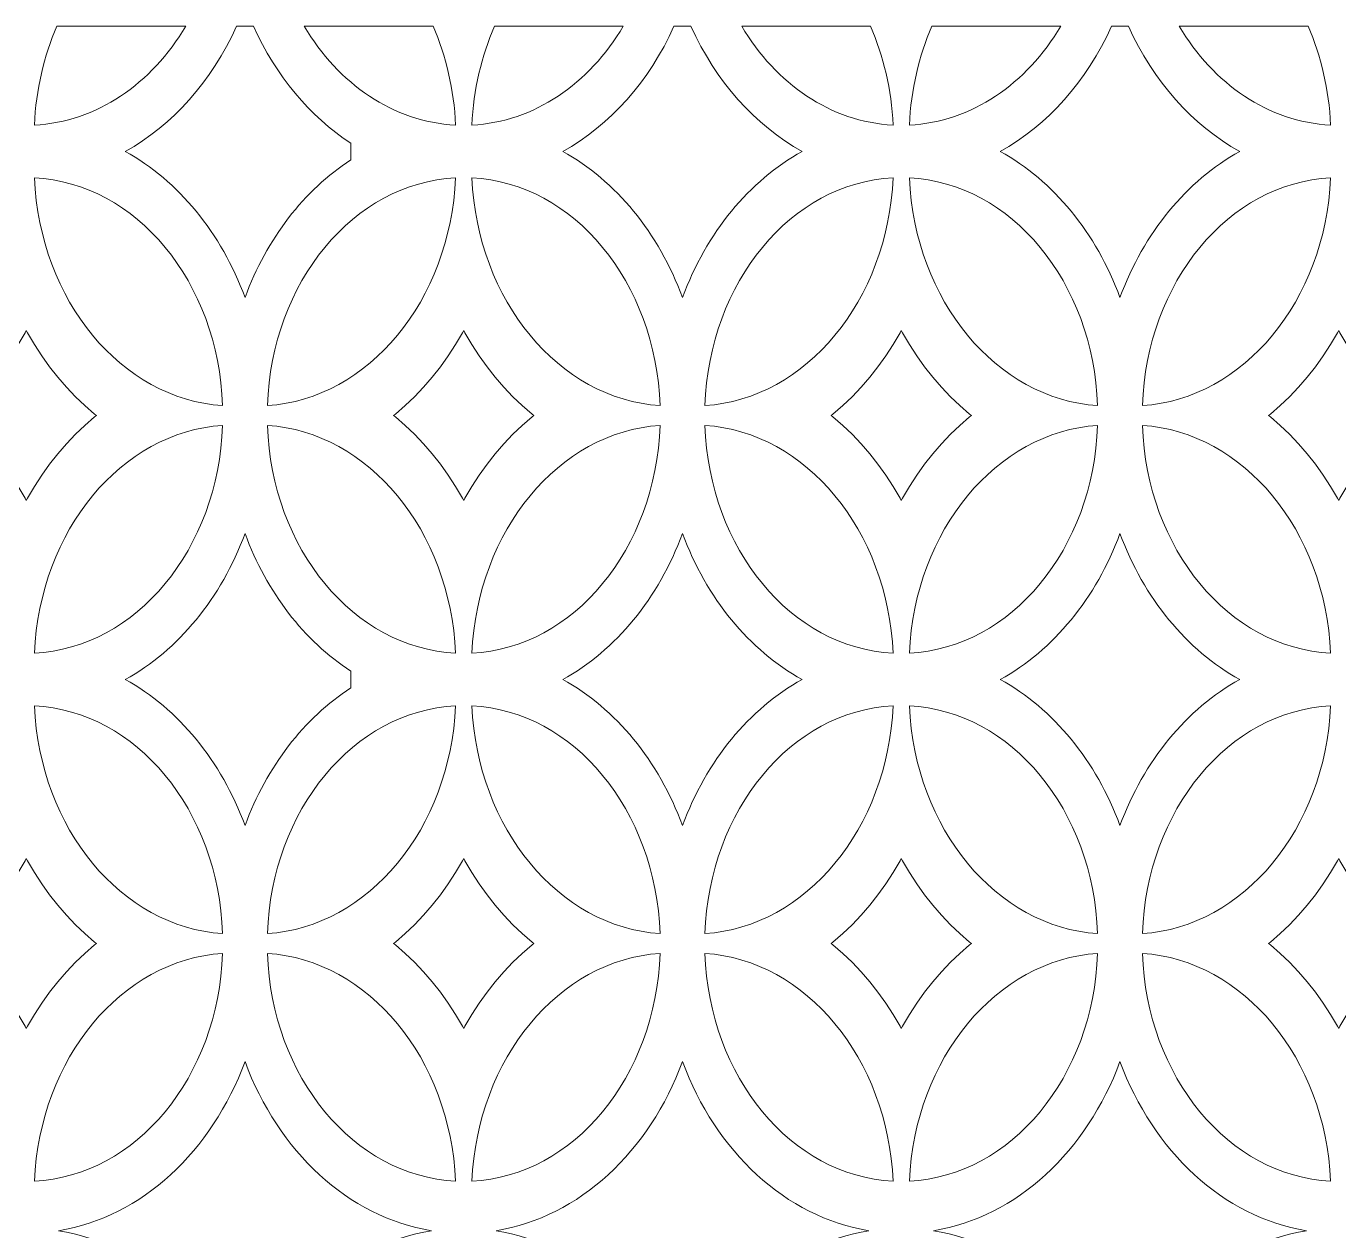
# Model space of a CAD drawing. Header units: millimetres. Extents: x -1200 to 1200, y -590 to 590.
# Drawn here: x -31 to 612, y 0 to 590 of the extents above; entities that cross this region are included whole.
import ezdxf

# ---------------------------------------------------------------- set-up
doc = ezdxf.new("R2010")
doc.units = ezdxf.units.MM
doc.header["$MEASUREMENT"] = 0
doc.layers.add('Layer 1', color=7, linetype='Continuous')

msp = doc.modelspace()

# ---------------------------------------------------------------- linework, layer by layer
at = {"layer": 'Layer 1', "color": 250, "lineweight": 20}
for points, knots in [([(47.4669, 589.9734), (30.7212, 561.8157), (3.8534, 543.0629), (-26.6909, 541.5556), (-25.9022, 558.9664), (-21.9925, 575.3655), (-15.6445, 589.9734), (-15.6445, 589.9734), (47.4669, 589.9734), (47.4669, 589.9734)], [0, 0, 0, 0, 0.33333333, 0.33333333, 0.33333333, 0.66666667, 0.66666667, 0.66666667, 1, 1, 1, 1]), ([(128.3672, 524.5578), (105.4685, 509.7124), (87.1156, 485.9474), (76.4762, 457.0981), (64.8063, 488.7451), (43.8456, 514.2858), (17.8004, 528.6253), (40.9917, 541.3956), (60.1545, 563.0339), (72.312, 589.9734), (72.312, 589.9734), (80.6403, 589.9734), (80.6403, 589.9734), (91.5893, 565.7077), (108.2206, 545.7522), (128.3672, 532.6928), (128.3672, 532.6928), (128.3672, 524.5578), (128.3672, 524.5578)], [0, 0, 0, 0, 0.16666667, 0.16666667, 0.16666667, 0.33333333, 0.33333333, 0.33333333, 0.5, 0.5, 0.5, 0.66666667, 0.66666667, 0.66666667, 0.83333333, 0.83333333, 0.83333333, 1, 1, 1, 1]), ([(168.5969, 589.9734), (174.9449, 575.3655), (178.8504, 558.9664), (179.6391, 541.5556), (149.0948, 543.0629), (122.227, 561.8157), (105.4812, 589.9734), (105.4812, 589.9734), (168.5969, 589.9734), (168.5969, 589.9734)], [0, 0, 0, 0, 0.33333333, 0.33333333, 0.33333333, 0.66666667, 0.66666667, 0.66666667, 1, 1, 1, 1]), ([(261.7818, 589.9734), (245.0361, 561.8157), (218.1682, 543.0629), (187.6282, 541.5556), (188.4127, 558.9664), (192.3182, 575.3655), (198.6662, 589.9734), (198.6662, 589.9734), (261.7818, 589.9734), (261.7818, 589.9734)], [0, 0, 0, 0, 0.33333333, 0.33333333, 0.33333333, 0.66666667, 0.66666667, 0.66666667, 1, 1, 1, 1]), ([(349.4626, 528.6253), (323.4175, 514.2858), (302.4609, 488.7451), (290.7869, 457.0981), (279.1212, 488.7451), (258.1647, 514.2858), (232.1111, 528.6253), (255.3108, 541.3956), (274.4652, 563.0339), (286.6227, 589.9734), (286.6227, 589.9734), (294.9552, 589.9734), (294.9552, 589.9734), (307.117, 563.0339), (326.2714, 541.3956), (349.4626, 528.6253)], [0, 0, 0, 0, 0.2, 0.2, 0.2, 0.4, 0.4, 0.4, 0.6, 0.6, 0.6, 0.8, 0.8, 0.8, 1, 1, 1, 1]), ([(382.916, 589.9734), (389.2597, 575.3655), (393.1695, 558.9664), (393.954, 541.5556), (363.4139, 543.0629), (336.5376, 561.8157), (319.7961, 589.9734), (319.7961, 589.9734), (382.916, 589.9734), (382.916, 589.9734)], [0, 0, 0, 0, 0.33333333, 0.33333333, 0.33333333, 0.66666667, 0.66666667, 0.66666667, 1, 1, 1, 1]), ([(476.0967, 589.9734), (459.351, 561.8157), (432.4832, 543.0629), (401.943, 541.5556), (402.7318, 558.9664), (406.6331, 575.3655), (412.9811, 589.9734), (412.9811, 589.9734), (476.0967, 589.9734), (476.0967, 589.9734)], [0, 0, 0, 0, 0.33333333, 0.33333333, 0.33333333, 0.66666667, 0.66666667, 0.66666667, 1, 1, 1, 1]), ([(563.786, 528.6253), (537.7324, 514.2858), (516.7758, 488.7451), (505.106, 457.0981), (493.4403, 488.7451), (472.4796, 514.2858), (446.4302, 528.6253), (469.6257, 541.3956), (488.7843, 563.0339), (500.9418, 589.9734), (500.9418, 589.9734), (509.2702, 589.9734), (509.2702, 589.9734), (521.4276, 563.0339), (540.5862, 541.3956), (563.786, 528.6253)], [0, 0, 0, 0, 0.2, 0.2, 0.2, 0.4, 0.4, 0.4, 0.6, 0.6, 0.6, 0.8, 0.8, 0.8, 1, 1, 1, 1]), ([(597.2351, 589.9734), (603.5831, 575.3655), (607.4886, 558.9664), (608.2773, 541.5556), (577.733, 543.0629), (550.8609, 561.8157), (534.1152, 589.9734), (534.1152, 589.9734), (597.2351, 589.9734), (597.2351, 589.9734)], [0, 0, 0, 0, 0.33333333, 0.33333333, 0.33333333, 0.66666667, 0.66666667, 0.66666667, 1, 1, 1, 1]), ([(-26.6909, 515.7001), (23.2749, 513.2276), (63.4239, 464.6292), (65.4679, 404.138), (15.8201, 407.4363), (-23.9643, 455.6012), (-26.6909, 515.7001)], [0, 0, 0, 0, 0.5, 0.5, 0.5, 1, 1, 1, 1]), ([(179.6391, 515.7001), (176.9125, 455.6012), (137.1281, 407.4363), (87.4845, 404.138), (89.5242, 464.624), (129.6733, 513.2276), (179.6391, 515.7001)], [0, 0, 0, 0, 0.5, 0.5, 0.5, 1, 1, 1, 1]), ([(187.6282, 515.7001), (237.5898, 513.2276), (277.7388, 464.6292), (279.7785, 404.138), (230.1307, 407.4363), (190.3421, 455.6012), (187.6282, 515.7001)], [0, 0, 0, 0, 0.5, 0.5, 0.5, 1, 1, 1, 1]), ([(393.954, 515.7001), (391.2401, 455.6012), (351.4472, 407.4363), (301.8037, 404.138), (303.8391, 464.624), (343.9924, 513.2276), (393.954, 515.7001)], [0, 0, 0, 0, 0.5, 0.5, 0.5, 1, 1, 1, 1]), ([(401.943, 515.7001), (451.9046, 513.2276), (492.0537, 464.6292), (494.0976, 404.138), (444.4498, 407.4363), (404.6612, 455.6012), (401.943, 515.7001)], [0, 0, 0, 0, 0.5, 0.5, 0.5, 1, 1, 1, 1]), ([(608.2773, 515.7001), (605.5549, 455.6012), (565.7663, 407.4363), (516.1186, 404.138), (518.1582, 464.624), (558.3073, 513.2276), (608.2773, 515.7001)], [0, 0, 0, 0, 0.5, 0.5, 0.5, 1, 1, 1, 1]), ([(-26.6909, 364.5778), (-26.6909, 364.5778), (-30.0876, 358.7966), (-30.0876, 358.7966), (-30.0876, 358.7966), (-30.6812, 357.6816), (-30.6812, 357.6816), (-30.6812, 357.6816), (-31.2749, 358.7966), (-31.2749, 358.7966), (-31.2749, 358.7966), (-34.6715, 364.5778), (-34.6715, 364.5778), (-34.6715, 364.5778), (-38.2802, 370.1422), (-38.2802, 370.1422), (-38.2802, 370.1422), (-42.1051, 375.4847), (-42.1051, 375.4847), (-42.1051, 375.4847), (-46.1336, 380.6), (-46.1336, 380.6), (-46.1336, 380.6), (-50.3614, 385.478), (-50.3614, 385.478), (-50.3614, 385.478), (-54.7757, 390.1081), (-54.7757, 390.1081), (-54.7757, 390.1081), (-59.3725, 394.4854), (-59.3725, 394.4854), (-59.3725, 394.4854), (-64.1473, 398.5942), (-64.1473, 398.5942), (-64.1473, 398.5942), (-65.0717, 399.3065), (-65.0717, 399.3065), (-65.0717, 399.3065), (-64.1473, 400.024), (-64.1473, 400.024), (-64.1473, 400.024), (-59.3725, 404.138), (-59.3725, 404.138), (-59.3725, 404.138), (-54.7757, 408.5048), (-54.7757, 408.5048), (-54.7757, 408.5048), (-50.3614, 413.1349), (-50.3614, 413.1349), (-50.3614, 413.1349), (-46.1336, 418.018), (-46.1336, 418.018), (-46.1336, 418.018), (-42.1051, 423.1282), (-42.1051, 423.1282), (-42.1051, 423.1282), (-38.2802, 428.4759), (-38.2802, 428.4759), (-38.2802, 428.4759), (-34.6715, 434.0403), (-34.6715, 434.0403), (-34.6715, 434.0403), (-31.2749, 439.8163), (-31.2749, 439.8163), (-31.2749, 439.8163), (-30.6812, 440.9365), (-30.6812, 440.9365), (-30.6812, 440.9365), (-30.0876, 439.8163), (-30.0876, 439.8163), (-30.0876, 439.8163), (-26.6909, 434.0455), (-26.6909, 434.0455), (-26.6909, 434.0455), (-23.0823, 428.4759), (-23.0823, 428.4759), (-23.0823, 428.4759), (-19.2574, 423.1282), (-19.2574, 423.1282), (-19.2574, 423.1282), (-15.2289, 418.018), (-15.2289, 418.018), (-15.2289, 418.018), (-11.0053, 413.1401), (-11.0053, 413.1401), (-11.0053, 413.1401), (-6.5867, 408.51), (-6.5867, 408.51), (-6.5867, 408.51), (-1.9901, 404.138), (-1.9901, 404.138), (-1.9901, 404.138), (2.7805, 400.024), (2.7805, 400.024), (2.7805, 400.024), (3.7049, 399.3065), (3.7049, 399.3065), (3.7049, 399.3065), (2.7805, 398.5942), (2.7805, 398.5942), (2.7805, 398.5942), (-1.9901, 394.4854), (-1.9901, 394.4854), (-1.9901, 394.4854), (-6.5867, 390.1081), (-6.5867, 390.1081), (-6.5867, 390.1081), (-11.0053, 385.478), (-11.0053, 385.478), (-11.0053, 385.478), (-15.2289, 380.6), (-15.2289, 380.6), (-15.2289, 380.6), (-19.2574, 375.4847), (-19.2574, 375.4847), (-19.2574, 375.4847), (-23.078, 370.1422), (-23.078, 370.1422), (-23.078, 370.1422), (-26.6909, 364.5778), (-26.6909, 364.5778)], [0, 0, 0, 0, 0.025, 0.025, 0.025, 0.05, 0.05, 0.05, 0.075, 0.075, 0.075, 0.1, 0.1, 0.1, 0.125, 0.125, 0.125, 0.15, 0.15, 0.15, 0.175, 0.175, 0.175, 0.2, 0.2, 0.2, 0.225, 0.225, 0.225, 0.25, 0.25, 0.25, 0.275, 0.275, 0.275, 0.3, 0.3, 0.3, 0.325, 0.325, 0.325, 0.35, 0.35, 0.35, 0.375, 0.375, 0.375, 0.4, 0.4, 0.4, 0.425, 0.425, 0.425, 0.45, 0.45, 0.45, 0.475, 0.475, 0.475, 0.5, 0.5, 0.5, 0.525, 0.525, 0.525, 0.55, 0.55, 0.55, 0.575, 0.575, 0.575, 0.6, 0.6, 0.6, 0.625, 0.625, 0.625, 0.65, 0.65, 0.65, 0.675, 0.675, 0.675, 0.7, 0.7, 0.7, 0.725, 0.725, 0.725, 0.75, 0.75, 0.75, 0.775, 0.775, 0.775, 0.8, 0.8, 0.8, 0.825, 0.825, 0.825, 0.85, 0.85, 0.85, 0.875, 0.875, 0.875, 0.9, 0.9, 0.9, 0.925, 0.925, 0.925, 0.95, 0.95, 0.95, 0.975, 0.975, 0.975, 1, 1, 1, 1]), ([(203.3096, 413.1401), (203.3096, 413.1401), (207.7197, 408.51), (207.7197, 408.51), (207.7197, 408.51), (212.3206, 404.138), (212.3206, 404.138), (212.3206, 404.138), (217.0954, 400.024), (217.0954, 400.024), (217.0954, 400.024), (218.0156, 399.3065), (218.0156, 399.3065), (218.0156, 399.3065), (217.0954, 398.5942), (217.0954, 398.5942), (217.0954, 398.5942), (212.3206, 394.4854), (212.3206, 394.4854), (212.3206, 394.4854), (207.7197, 390.1081), (207.7197, 390.1081), (207.7197, 390.1081), (203.3096, 385.478), (203.3096, 385.478), (203.3096, 385.478), (199.0818, 380.6), (199.0818, 380.6), (199.0818, 380.6), (195.0533, 375.4847), (195.0533, 375.4847), (195.0533, 375.4847), (191.2284, 370.1422), (191.2284, 370.1422), (191.2284, 370.1422), (187.6197, 364.5778), (187.6197, 364.5778), (187.6197, 364.5778), (184.2231, 358.7966), (184.2231, 358.7966), (184.2231, 358.7966), (183.6336, 357.6816), (183.6336, 357.6816), (183.6336, 357.6816), (183.0399, 358.7966), (183.0399, 358.7966), (183.0399, 358.7966), (179.6433, 364.5778), (179.6433, 364.5778), (179.6433, 364.5778), (176.0262, 370.1422), (176.0262, 370.1422), (176.0262, 370.1422), (172.2055, 375.4847), (172.2055, 375.4847), (172.2055, 375.4847), (168.177, 380.6), (168.177, 380.6), (168.177, 380.6), (163.9535, 385.478), (163.9535, 385.478), (163.9535, 385.478), (159.5349, 390.1081), (159.5349, 390.1081), (159.5349, 390.1081), (154.9339, 394.4854), (154.9339, 394.4854), (154.9339, 394.4854), (150.1676, 398.5942), (150.1676, 398.5942), (150.1676, 398.5942), (149.2432, 399.3065), (149.2432, 399.3065), (149.2432, 399.3065), (150.1676, 400.024), (150.1676, 400.024), (150.1676, 400.024), (154.9339, 404.138), (154.9339, 404.138), (154.9339, 404.138), (159.5349, 408.5048), (159.5349, 408.5048), (159.5349, 408.5048), (163.9492, 413.1349), (163.9492, 413.1349), (163.9492, 413.1349), (168.177, 418.018), (168.177, 418.018), (168.177, 418.018), (172.2055, 423.1282), (172.2055, 423.1282), (172.2055, 423.1282), (176.0262, 428.4759), (176.0262, 428.4759), (176.0262, 428.4759), (179.6433, 434.0403), (179.6433, 434.0403), (179.6433, 434.0403), (183.0399, 439.8163), (183.0399, 439.8163), (183.0399, 439.8163), (183.6336, 440.9365), (183.6336, 440.9365), (183.6336, 440.9365), (184.2231, 439.8163), (184.2231, 439.8163), (184.2231, 439.8163), (187.6197, 434.0455), (187.6197, 434.0455), (187.6197, 434.0455), (191.2284, 428.4759), (191.2284, 428.4759), (191.2284, 428.4759), (195.0533, 423.1282), (195.0533, 423.1282), (195.0533, 423.1282), (199.0818, 418.018), (199.0818, 418.018), (199.0818, 418.018), (203.3096, 413.1401), (203.3096, 413.1401)], [0, 0, 0, 0, 0.025, 0.025, 0.025, 0.05, 0.05, 0.05, 0.075, 0.075, 0.075, 0.1, 0.1, 0.1, 0.125, 0.125, 0.125, 0.15, 0.15, 0.15, 0.175, 0.175, 0.175, 0.2, 0.2, 0.2, 0.225, 0.225, 0.225, 0.25, 0.25, 0.25, 0.275, 0.275, 0.275, 0.3, 0.3, 0.3, 0.325, 0.325, 0.325, 0.35, 0.35, 0.35, 0.375, 0.375, 0.375, 0.4, 0.4, 0.4, 0.425, 0.425, 0.425, 0.45, 0.45, 0.45, 0.475, 0.475, 0.475, 0.5, 0.5, 0.5, 0.525, 0.525, 0.525, 0.55, 0.55, 0.55, 0.575, 0.575, 0.575, 0.6, 0.6, 0.6, 0.625, 0.625, 0.625, 0.65, 0.65, 0.65, 0.675, 0.675, 0.675, 0.7, 0.7, 0.7, 0.725, 0.725, 0.725, 0.75, 0.75, 0.75, 0.775, 0.775, 0.775, 0.8, 0.8, 0.8, 0.825, 0.825, 0.825, 0.85, 0.85, 0.85, 0.875, 0.875, 0.875, 0.9, 0.9, 0.9, 0.925, 0.925, 0.925, 0.95, 0.95, 0.95, 0.975, 0.975, 0.975, 1, 1, 1, 1]), ([(426.6398, 394.4854), (426.6398, 394.4854), (422.043, 390.1081), (422.043, 390.1081), (422.043, 390.1081), (417.6287, 385.478), (417.6287, 385.478), (417.6287, 385.478), (413.4009, 380.6), (413.4009, 380.6), (413.4009, 380.6), (409.3682, 375.4847), (409.3682, 375.4847), (409.3682, 375.4847), (405.5475, 370.1422), (405.5475, 370.1422), (405.5475, 370.1422), (401.9388, 364.5778), (401.9388, 364.5778), (401.9388, 364.5778), (398.5422, 358.7966), (398.5422, 358.7966), (398.5422, 358.7966), (397.9485, 357.6816), (397.9485, 357.6816), (397.9485, 357.6816), (397.3549, 358.7966), (397.3549, 358.7966), (397.3549, 358.7966), (393.9582, 364.5778), (393.9582, 364.5778), (393.9582, 364.5778), (390.3538, 370.1422), (390.3538, 370.1422), (390.3538, 370.1422), (386.5203, 375.4847), (386.5203, 375.4847), (386.5203, 375.4847), (382.4919, 380.6), (382.4919, 380.6), (382.4919, 380.6), (378.2726, 385.478), (378.2726, 385.478), (378.2726, 385.478), (373.854, 390.1081), (373.854, 390.1081), (373.854, 390.1081), (369.2573, 394.4854), (369.2573, 394.4854), (369.2573, 394.4854), (364.4867, 398.5942), (364.4867, 398.5942), (364.4867, 398.5942), (363.558, 399.3065), (363.558, 399.3065), (363.558, 399.3065), (364.4867, 400.024), (364.4867, 400.024), (364.4867, 400.024), (369.2573, 404.138), (369.2573, 404.138), (369.2573, 404.138), (373.854, 408.5048), (373.854, 408.5048), (373.854, 408.5048), (378.2726, 413.1349), (378.2726, 413.1349), (378.2726, 413.1349), (382.4919, 418.018), (382.4919, 418.018), (382.4919, 418.018), (386.5203, 423.1282), (386.5203, 423.1282), (386.5203, 423.1282), (390.3538, 428.4759), (390.3538, 428.4759), (390.3538, 428.4759), (393.9582, 434.0403), (393.9582, 434.0403), (393.9582, 434.0403), (397.3549, 439.8163), (397.3549, 439.8163), (397.3549, 439.8163), (397.9485, 440.9365), (397.9485, 440.9365), (397.9485, 440.9365), (398.5422, 439.8163), (398.5422, 439.8163), (398.5422, 439.8163), (401.9388, 434.0455), (401.9388, 434.0455), (401.9388, 434.0455), (405.5475, 428.4759), (405.5475, 428.4759), (405.5475, 428.4759), (409.3682, 423.1282), (409.3682, 423.1282), (409.3682, 423.1282), (413.4009, 418.018), (413.4009, 418.018), (413.4009, 418.018), (417.6287, 413.1401), (417.6287, 413.1401), (417.6287, 413.1401), (422.043, 408.51), (422.043, 408.51), (422.043, 408.51), (426.6398, 404.138), (426.6398, 404.138), (426.6398, 404.138), (431.4103, 400.024), (431.4103, 400.024), (431.4103, 400.024), (432.3347, 399.3065), (432.3347, 399.3065), (432.3347, 399.3065), (431.4103, 398.5942), (431.4103, 398.5942), (431.4103, 398.5942), (426.6398, 394.4854), (426.6398, 394.4854)], [0, 0, 0, 0, 0.025, 0.025, 0.025, 0.05, 0.05, 0.05, 0.075, 0.075, 0.075, 0.1, 0.1, 0.1, 0.125, 0.125, 0.125, 0.15, 0.15, 0.15, 0.175, 0.175, 0.175, 0.2, 0.2, 0.2, 0.225, 0.225, 0.225, 0.25, 0.25, 0.25, 0.275, 0.275, 0.275, 0.3, 0.3, 0.3, 0.325, 0.325, 0.325, 0.35, 0.35, 0.35, 0.375, 0.375, 0.375, 0.4, 0.4, 0.4, 0.425, 0.425, 0.425, 0.45, 0.45, 0.45, 0.475, 0.475, 0.475, 0.5, 0.5, 0.5, 0.525, 0.525, 0.525, 0.55, 0.55, 0.55, 0.575, 0.575, 0.575, 0.6, 0.6, 0.6, 0.625, 0.625, 0.625, 0.65, 0.65, 0.65, 0.675, 0.675, 0.675, 0.7, 0.7, 0.7, 0.725, 0.725, 0.725, 0.75, 0.75, 0.75, 0.775, 0.775, 0.775, 0.8, 0.8, 0.8, 0.825, 0.825, 0.825, 0.85, 0.85, 0.85, 0.875, 0.875, 0.875, 0.9, 0.9, 0.9, 0.925, 0.925, 0.925, 0.95, 0.95, 0.95, 0.975, 0.975, 0.975, 1, 1, 1, 1]), ([(640.9546, 394.4854), (640.9546, 394.4854), (636.3579, 390.1081), (636.3579, 390.1081), (636.3579, 390.1081), (631.9436, 385.478), (631.9436, 385.478), (631.9436, 385.478), (627.7158, 380.6), (627.7158, 380.6), (627.7158, 380.6), (623.6916, 375.4847), (623.6916, 375.4847), (623.6916, 375.4847), (619.8666, 370.1422), (619.8666, 370.1422), (619.8666, 370.1422), (616.2537, 364.5778), (616.2537, 364.5778), (616.2537, 364.5778), (612.857, 358.7966), (612.857, 358.7966), (612.857, 358.7966), (612.2634, 357.6816), (612.2634, 357.6816), (612.2634, 357.6816), (611.674, 358.7966), (611.674, 358.7966), (611.674, 358.7966), (608.2773, 364.5778), (608.2773, 364.5778), (608.2773, 364.5778), (604.6644, 370.1422), (604.6644, 370.1422), (604.6644, 370.1422), (600.8395, 375.4847), (600.8395, 375.4847), (600.8395, 375.4847), (596.811, 380.6), (596.811, 380.6), (596.811, 380.6), (592.5832, 385.478), (592.5832, 385.478), (592.5832, 385.478), (588.1731, 390.1081), (588.1731, 390.1081), (588.1731, 390.1081), (583.5722, 394.4854), (583.5722, 394.4854), (583.5722, 394.4854), (578.8016, 398.5942), (578.8016, 398.5942), (578.8016, 398.5942), (577.8772, 399.3065), (577.8772, 399.3065), (577.8772, 399.3065), (578.8016, 400.024), (578.8016, 400.024), (578.8016, 400.024), (583.5722, 404.138), (583.5722, 404.138), (583.5722, 404.138), (588.1731, 408.5048), (588.1731, 408.5048), (588.1731, 408.5048), (592.5832, 413.1349), (592.5832, 413.1349), (592.5832, 413.1349), (596.811, 418.018), (596.811, 418.018), (596.811, 418.018), (600.8395, 423.1282), (600.8395, 423.1282), (600.8395, 423.1282), (604.6644, 428.4759), (604.6644, 428.4759), (604.6644, 428.4759), (608.2773, 434.0403), (608.2773, 434.0403), (608.2773, 434.0403), (611.674, 439.8163), (611.674, 439.8163), (611.674, 439.8163), (612.2634, 440.9365), (612.2634, 440.9365), (612.2634, 440.9365), (612.857, 439.8163), (612.857, 439.8163), (612.857, 439.8163), (616.2537, 434.0455), (616.2537, 434.0455), (616.2537, 434.0455), (619.8666, 428.4759), (619.8666, 428.4759), (619.8666, 428.4759), (623.6916, 423.1282), (623.6916, 423.1282), (623.6916, 423.1282), (627.7158, 418.018), (627.7158, 418.018), (627.7158, 418.018), (631.9436, 413.1401), (631.9436, 413.1401), (631.9436, 413.1401), (636.3579, 408.51), (636.3579, 408.51), (636.3579, 408.51), (640.9546, 404.138), (640.9546, 404.138), (640.9546, 404.138), (645.7337, 400.024), (645.7337, 400.024), (645.7337, 400.024), (646.6539, 399.3065), (646.6539, 399.3065), (646.6539, 399.3065), (645.7337, 398.5942), (645.7337, 398.5942), (645.7337, 398.5942), (640.9546, 394.4854), (640.9546, 394.4854)], [0, 0, 0, 0, 0.025, 0.025, 0.025, 0.05, 0.05, 0.05, 0.075, 0.075, 0.075, 0.1, 0.1, 0.1, 0.125, 0.125, 0.125, 0.15, 0.15, 0.15, 0.175, 0.175, 0.175, 0.2, 0.2, 0.2, 0.225, 0.225, 0.225, 0.25, 0.25, 0.25, 0.275, 0.275, 0.275, 0.3, 0.3, 0.3, 0.325, 0.325, 0.325, 0.35, 0.35, 0.35, 0.375, 0.375, 0.375, 0.4, 0.4, 0.4, 0.425, 0.425, 0.425, 0.45, 0.45, 0.45, 0.475, 0.475, 0.475, 0.5, 0.5, 0.5, 0.525, 0.525, 0.525, 0.55, 0.55, 0.55, 0.575, 0.575, 0.575, 0.6, 0.6, 0.6, 0.625, 0.625, 0.625, 0.65, 0.65, 0.65, 0.675, 0.675, 0.675, 0.7, 0.7, 0.7, 0.725, 0.725, 0.725, 0.75, 0.75, 0.75, 0.775, 0.775, 0.775, 0.8, 0.8, 0.8, 0.825, 0.825, 0.825, 0.85, 0.85, 0.85, 0.875, 0.875, 0.875, 0.9, 0.9, 0.9, 0.925, 0.925, 0.925, 0.95, 0.95, 0.95, 0.975, 0.975, 0.975, 1, 1, 1, 1]), ([(65.4679, 394.475), (63.4239, 333.989), (23.2749, 285.3854), (-26.6909, 282.9128), (-23.9643, 343.0221), (15.8201, 391.1818), (65.4679, 394.475)], [0, 0, 0, 0, 0.5, 0.5, 0.5, 1, 1, 1, 1]), ([(87.4845, 394.475), (137.1281, 391.1818), (176.9125, 343.0118), (179.6391, 282.9128), (129.6733, 285.3854), (89.5242, 333.989), (87.4845, 394.475)], [0, 0, 0, 0, 0.5, 0.5, 0.5, 1, 1, 1, 1]), ([(279.7785, 394.475), (277.7388, 333.989), (237.5898, 285.3854), (187.6282, 282.9128), (190.3421, 343.0221), (230.1307, 391.1818), (279.7785, 394.475)], [0, 0, 0, 0, 0.5, 0.5, 0.5, 1, 1, 1, 1]), ([(301.8037, 394.475), (351.4472, 391.1818), (391.2401, 343.0118), (393.954, 282.9128), (343.9924, 285.3854), (303.8391, 333.989), (301.8037, 394.475)], [0, 0, 0, 0, 0.5, 0.5, 0.5, 1, 1, 1, 1]), ([(494.0976, 394.475), (492.0537, 333.989), (451.9046, 285.3854), (401.943, 282.9128), (404.6612, 343.0221), (444.4498, 391.1818), (494.0976, 394.475)], [0, 0, 0, 0, 0.5, 0.5, 0.5, 1, 1, 1, 1]), ([(516.1186, 394.475), (565.7663, 391.1818), (605.5549, 343.0118), (608.2773, 282.9128), (558.3073, 285.3854), (518.1582, 333.989), (516.1186, 394.475)], [0, 0, 0, 0, 0.5, 0.5, 0.5, 1, 1, 1, 1]), ([(128.3672, 265.9253), (105.4727, 251.0851), (87.1156, 227.315), (76.4762, 198.4605), (64.8063, 230.1178), (43.8456, 255.6533), (17.8004, 269.9928), (43.8456, 284.3323), (64.8063, 309.8678), (76.4762, 341.52), (87.1156, 312.6655), (105.4727, 288.9005), (128.3672, 274.0603), (128.3672, 274.0603), (128.3672, 265.9253), (128.3672, 265.9253)], [0, 0, 0, 0, 0.2, 0.2, 0.2, 0.4, 0.4, 0.4, 0.6, 0.6, 0.6, 0.8, 0.8, 0.8, 1, 1, 1, 1]), ([(290.7869, 341.52), (302.4609, 309.8678), (323.4175, 284.3323), (349.4711, 269.9928), (323.4175, 255.6533), (302.4609, 230.1178), (290.7869, 198.4605), (279.1212, 230.1178), (258.1647, 255.6533), (232.1111, 269.9928), (258.1647, 284.3323), (279.1212, 309.8678), (290.7869, 341.52)], [0, 0, 0, 0, 0.25, 0.25, 0.25, 0.5, 0.5, 0.5, 0.75, 0.75, 0.75, 1, 1, 1, 1]), ([(505.106, 341.52), (516.7758, 309.8678), (537.7366, 284.3323), (563.786, 269.9928), (537.7366, 255.6533), (516.7758, 230.1178), (505.106, 198.4605), (493.4403, 230.1178), (472.4796, 255.6533), (446.4302, 269.9928), (472.4796, 284.3323), (493.4403, 309.8678), (505.106, 341.52)], [0, 0, 0, 0, 0.25, 0.25, 0.25, 0.5, 0.5, 0.5, 0.75, 0.75, 0.75, 1, 1, 1, 1]), ([(-26.6909, 257.0677), (23.2749, 254.5951), (63.4239, 205.9915), (65.4679, 145.5054), (15.8201, 148.7936), (-23.9643, 196.9636), (-26.6909, 257.0677)], [0, 0, 0, 0, 0.5, 0.5, 0.5, 1, 1, 1, 1]), ([(179.6391, 257.0677), (176.9125, 196.9636), (137.1281, 148.7936), (87.4845, 145.5054), (89.5242, 205.9915), (129.6733, 254.5951), (179.6391, 257.0677)], [0, 0, 0, 0, 0.5, 0.5, 0.5, 1, 1, 1, 1]), ([(187.6282, 257.0677), (237.5898, 254.5951), (277.7388, 205.9915), (279.7785, 145.5054), (230.1307, 148.7936), (190.3421, 196.9636), (187.6282, 257.0677)], [0, 0, 0, 0, 0.5, 0.5, 0.5, 1, 1, 1, 1]), ([(393.954, 257.0677), (391.2401, 196.9636), (351.4472, 148.7936), (301.8037, 145.5054), (303.8391, 205.9915), (343.9924, 254.5951), (393.954, 257.0677)], [0, 0, 0, 0, 0.5, 0.5, 0.5, 1, 1, 1, 1]), ([(401.943, 257.0677), (451.9046, 254.5951), (492.0537, 205.9915), (494.0976, 145.5054), (444.4498, 148.7936), (404.6612, 196.9636), (401.943, 257.0677)], [0, 0, 0, 0, 0.5, 0.5, 0.5, 1, 1, 1, 1]), ([(608.2773, 257.0677), (605.5549, 196.9636), (565.7663, 148.7936), (516.1186, 145.5054), (518.1582, 205.9915), (558.3073, 254.5951), (608.2773, 257.0677)], [0, 0, 0, 0, 0.5, 0.5, 0.5, 1, 1, 1, 1]), ([(2.7805, 141.3915), (2.7805, 141.3915), (3.7049, 140.674), (3.7049, 140.674), (3.7049, 140.674), (2.7805, 139.9565), (2.7805, 139.9565), (2.7805, 139.9565), (-1.9901, 135.8477), (-1.9901, 135.8477), (-1.9901, 135.8477), (-6.5867, 131.4705), (-6.5867, 131.4705), (-6.5867, 131.4705), (-11.0053, 126.8455), (-11.0053, 126.8455), (-11.0053, 126.8455), (-15.2289, 121.9676), (-15.2289, 121.9676), (-15.2289, 121.9676), (-19.2574, 116.8523), (-19.2574, 116.8523), (-19.2574, 116.8523), (-23.078, 111.5046), (-23.078, 111.5046), (-23.078, 111.5046), (-26.6909, 105.9402), (-26.6909, 105.9402), (-26.6909, 105.9402), (-30.0876, 100.1641), (-30.0876, 100.1641), (-30.0876, 100.1641), (-30.6812, 99.0492), (-30.6812, 99.0492), (-30.6812, 99.0492), (-31.2749, 100.1641), (-31.2749, 100.1641), (-31.2749, 100.1641), (-34.6715, 105.9402), (-34.6715, 105.9402), (-34.6715, 105.9402), (-38.2802, 111.5046), (-38.2802, 111.5046), (-38.2802, 111.5046), (-42.1051, 116.8471), (-42.1051, 116.8471), (-42.1051, 116.8471), (-46.1336, 121.9676), (-46.1336, 121.9676), (-46.1336, 121.9676), (-50.3614, 126.8455), (-50.3614, 126.8455), (-50.3614, 126.8455), (-54.7757, 131.4705), (-54.7757, 131.4705), (-54.7757, 131.4705), (-59.3725, 135.8477), (-59.3725, 135.8477), (-59.3725, 135.8477), (-64.1473, 139.9565), (-64.1473, 139.9565), (-64.1473, 139.9565), (-65.0717, 140.674), (-65.0717, 140.674), (-65.0717, 140.674), (-64.1473, 141.3915), (-64.1473, 141.3915), (-64.1473, 141.3915), (-59.3725, 145.5003), (-59.3725, 145.5003), (-59.3725, 145.5003), (-54.7757, 149.8724), (-54.7757, 149.8724), (-54.7757, 149.8724), (-50.3614, 154.5025), (-50.3614, 154.5025), (-50.3614, 154.5025), (-46.1336, 159.3753), (-46.1336, 159.3753), (-46.1336, 159.3753), (-42.1051, 164.4958), (-42.1051, 164.4958), (-42.1051, 164.4958), (-38.2802, 169.8434), (-38.2802, 169.8434), (-38.2802, 169.8434), (-34.6715, 175.4027), (-34.6715, 175.4027), (-34.6715, 175.4027), (-31.2749, 181.189), (-31.2749, 181.189), (-31.2749, 181.189), (-30.6812, 182.304), (-30.6812, 182.304), (-30.6812, 182.304), (-30.0876, 181.189), (-30.0876, 181.189), (-30.0876, 181.189), (-26.6909, 175.4027), (-26.6909, 175.4027), (-26.6909, 175.4027), (-23.0823, 169.8434), (-23.0823, 169.8434), (-23.0823, 169.8434), (-19.2574, 164.4958), (-19.2574, 164.4958), (-19.2574, 164.4958), (-15.2289, 159.3753), (-15.2289, 159.3753), (-15.2289, 159.3753), (-11.0053, 154.5025), (-11.0053, 154.5025), (-11.0053, 154.5025), (-6.5867, 149.8724), (-6.5867, 149.8724), (-6.5867, 149.8724), (-1.9901, 145.5003), (-1.9901, 145.5003), (-1.9901, 145.5003), (2.7805, 141.3915), (2.7805, 141.3915)], [0, 0, 0, 0, 0.025, 0.025, 0.025, 0.05, 0.05, 0.05, 0.075, 0.075, 0.075, 0.1, 0.1, 0.1, 0.125, 0.125, 0.125, 0.15, 0.15, 0.15, 0.175, 0.175, 0.175, 0.2, 0.2, 0.2, 0.225, 0.225, 0.225, 0.25, 0.25, 0.25, 0.275, 0.275, 0.275, 0.3, 0.3, 0.3, 0.325, 0.325, 0.325, 0.35, 0.35, 0.35, 0.375, 0.375, 0.375, 0.4, 0.4, 0.4, 0.425, 0.425, 0.425, 0.45, 0.45, 0.45, 0.475, 0.475, 0.475, 0.5, 0.5, 0.5, 0.525, 0.525, 0.525, 0.55, 0.55, 0.55, 0.575, 0.575, 0.575, 0.6, 0.6, 0.6, 0.625, 0.625, 0.625, 0.65, 0.65, 0.65, 0.675, 0.675, 0.675, 0.7, 0.7, 0.7, 0.725, 0.725, 0.725, 0.75, 0.75, 0.75, 0.775, 0.775, 0.775, 0.8, 0.8, 0.8, 0.825, 0.825, 0.825, 0.85, 0.85, 0.85, 0.875, 0.875, 0.875, 0.9, 0.9, 0.9, 0.925, 0.925, 0.925, 0.95, 0.95, 0.95, 0.975, 0.975, 0.975, 1, 1, 1, 1]), ([(217.0954, 141.3915), (217.0954, 141.3915), (218.0156, 140.674), (218.0156, 140.674), (218.0156, 140.674), (217.0954, 139.9565), (217.0954, 139.9565), (217.0954, 139.9565), (212.3206, 135.8477), (212.3206, 135.8477), (212.3206, 135.8477), (207.7197, 131.4705), (207.7197, 131.4705), (207.7197, 131.4705), (203.3096, 126.8455), (203.3096, 126.8455), (203.3096, 126.8455), (199.0818, 121.9676), (199.0818, 121.9676), (199.0818, 121.9676), (195.0533, 116.8523), (195.0533, 116.8523), (195.0533, 116.8523), (191.2284, 111.5046), (191.2284, 111.5046), (191.2284, 111.5046), (187.6197, 105.9402), (187.6197, 105.9402), (187.6197, 105.9402), (184.2231, 100.1641), (184.2231, 100.1641), (184.2231, 100.1641), (183.6336, 99.0492), (183.6336, 99.0492), (183.6336, 99.0492), (183.0399, 100.1641), (183.0399, 100.1641), (183.0399, 100.1641), (179.6433, 105.9402), (179.6433, 105.9402), (179.6433, 105.9402), (176.0262, 111.5046), (176.0262, 111.5046), (176.0262, 111.5046), (172.2055, 116.8471), (172.2055, 116.8471), (172.2055, 116.8471), (168.177, 121.9676), (168.177, 121.9676), (168.177, 121.9676), (163.9535, 126.8455), (163.9535, 126.8455), (163.9535, 126.8455), (159.5349, 131.4705), (159.5349, 131.4705), (159.5349, 131.4705), (154.9339, 135.8477), (154.9339, 135.8477), (154.9339, 135.8477), (150.1676, 139.9565), (150.1676, 139.9565), (150.1676, 139.9565), (149.2432, 140.674), (149.2432, 140.674), (149.2432, 140.674), (150.1676, 141.3915), (150.1676, 141.3915), (150.1676, 141.3915), (154.9339, 145.5003), (154.9339, 145.5003), (154.9339, 145.5003), (159.5349, 149.8724), (159.5349, 149.8724), (159.5349, 149.8724), (163.9492, 154.5025), (163.9492, 154.5025), (163.9492, 154.5025), (168.177, 159.3753), (168.177, 159.3753), (168.177, 159.3753), (172.2055, 164.4958), (172.2055, 164.4958), (172.2055, 164.4958), (176.0262, 169.8434), (176.0262, 169.8434), (176.0262, 169.8434), (179.6433, 175.4027), (179.6433, 175.4027), (179.6433, 175.4027), (183.0399, 181.189), (183.0399, 181.189), (183.0399, 181.189), (183.6336, 182.304), (183.6336, 182.304), (183.6336, 182.304), (184.2231, 181.189), (184.2231, 181.189), (184.2231, 181.189), (187.6197, 175.4027), (187.6197, 175.4027), (187.6197, 175.4027), (191.2284, 169.8434), (191.2284, 169.8434), (191.2284, 169.8434), (195.0533, 164.4958), (195.0533, 164.4958), (195.0533, 164.4958), (199.0818, 159.3753), (199.0818, 159.3753), (199.0818, 159.3753), (203.3096, 154.5025), (203.3096, 154.5025), (203.3096, 154.5025), (207.7197, 149.8724), (207.7197, 149.8724), (207.7197, 149.8724), (212.3206, 145.5003), (212.3206, 145.5003), (212.3206, 145.5003), (217.0954, 141.3915), (217.0954, 141.3915)], [0, 0, 0, 0, 0.025, 0.025, 0.025, 0.05, 0.05, 0.05, 0.075, 0.075, 0.075, 0.1, 0.1, 0.1, 0.125, 0.125, 0.125, 0.15, 0.15, 0.15, 0.175, 0.175, 0.175, 0.2, 0.2, 0.2, 0.225, 0.225, 0.225, 0.25, 0.25, 0.25, 0.275, 0.275, 0.275, 0.3, 0.3, 0.3, 0.325, 0.325, 0.325, 0.35, 0.35, 0.35, 0.375, 0.375, 0.375, 0.4, 0.4, 0.4, 0.425, 0.425, 0.425, 0.45, 0.45, 0.45, 0.475, 0.475, 0.475, 0.5, 0.5, 0.5, 0.525, 0.525, 0.525, 0.55, 0.55, 0.55, 0.575, 0.575, 0.575, 0.6, 0.6, 0.6, 0.625, 0.625, 0.625, 0.65, 0.65, 0.65, 0.675, 0.675, 0.675, 0.7, 0.7, 0.7, 0.725, 0.725, 0.725, 0.75, 0.75, 0.75, 0.775, 0.775, 0.775, 0.8, 0.8, 0.8, 0.825, 0.825, 0.825, 0.85, 0.85, 0.85, 0.875, 0.875, 0.875, 0.9, 0.9, 0.9, 0.925, 0.925, 0.925, 0.95, 0.95, 0.95, 0.975, 0.975, 0.975, 1, 1, 1, 1]), ([(431.4103, 141.3915), (431.4103, 141.3915), (432.3347, 140.674), (432.3347, 140.674), (432.3347, 140.674), (431.4103, 139.9565), (431.4103, 139.9565), (431.4103, 139.9565), (426.6398, 135.8477), (426.6398, 135.8477), (426.6398, 135.8477), (422.043, 131.4705), (422.043, 131.4705), (422.043, 131.4705), (417.6287, 126.8455), (417.6287, 126.8455), (417.6287, 126.8455), (413.4009, 121.9676), (413.4009, 121.9676), (413.4009, 121.9676), (409.3682, 116.8523), (409.3682, 116.8523), (409.3682, 116.8523), (405.5475, 111.5046), (405.5475, 111.5046), (405.5475, 111.5046), (401.9388, 105.9402), (401.9388, 105.9402), (401.9388, 105.9402), (398.5422, 100.1641), (398.5422, 100.1641), (398.5422, 100.1641), (397.9485, 99.0492), (397.9485, 99.0492), (397.9485, 99.0492), (397.3549, 100.1641), (397.3549, 100.1641), (397.3549, 100.1641), (393.9582, 105.9402), (393.9582, 105.9402), (393.9582, 105.9402), (390.3538, 111.5046), (390.3538, 111.5046), (390.3538, 111.5046), (386.5203, 116.8471), (386.5203, 116.8471), (386.5203, 116.8471), (382.4919, 121.9676), (382.4919, 121.9676), (382.4919, 121.9676), (378.2726, 126.8455), (378.2726, 126.8455), (378.2726, 126.8455), (373.854, 131.4705), (373.854, 131.4705), (373.854, 131.4705), (369.2573, 135.8477), (369.2573, 135.8477), (369.2573, 135.8477), (364.4867, 139.9565), (364.4867, 139.9565), (364.4867, 139.9565), (363.558, 140.674), (363.558, 140.674), (363.558, 140.674), (364.4867, 141.3915), (364.4867, 141.3915), (364.4867, 141.3915), (369.2573, 145.5003), (369.2573, 145.5003), (369.2573, 145.5003), (373.854, 149.8724), (373.854, 149.8724), (373.854, 149.8724), (378.2726, 154.5025), (378.2726, 154.5025), (378.2726, 154.5025), (382.4919, 159.3753), (382.4919, 159.3753), (382.4919, 159.3753), (386.5203, 164.4958), (386.5203, 164.4958), (386.5203, 164.4958), (390.3538, 169.8434), (390.3538, 169.8434), (390.3538, 169.8434), (393.9582, 175.4027), (393.9582, 175.4027), (393.9582, 175.4027), (397.3549, 181.189), (397.3549, 181.189), (397.3549, 181.189), (397.9485, 182.304), (397.9485, 182.304), (397.9485, 182.304), (398.5422, 181.189), (398.5422, 181.189), (398.5422, 181.189), (401.9388, 175.4027), (401.9388, 175.4027), (401.9388, 175.4027), (405.5475, 169.8434), (405.5475, 169.8434), (405.5475, 169.8434), (409.3682, 164.4958), (409.3682, 164.4958), (409.3682, 164.4958), (413.4009, 159.3753), (413.4009, 159.3753), (413.4009, 159.3753), (417.6287, 154.5025), (417.6287, 154.5025), (417.6287, 154.5025), (422.043, 149.8724), (422.043, 149.8724), (422.043, 149.8724), (426.6398, 145.5003), (426.6398, 145.5003), (426.6398, 145.5003), (431.4103, 141.3915), (431.4103, 141.3915)], [0, 0, 0, 0, 0.025, 0.025, 0.025, 0.05, 0.05, 0.05, 0.075, 0.075, 0.075, 0.1, 0.1, 0.1, 0.125, 0.125, 0.125, 0.15, 0.15, 0.15, 0.175, 0.175, 0.175, 0.2, 0.2, 0.2, 0.225, 0.225, 0.225, 0.25, 0.25, 0.25, 0.275, 0.275, 0.275, 0.3, 0.3, 0.3, 0.325, 0.325, 0.325, 0.35, 0.35, 0.35, 0.375, 0.375, 0.375, 0.4, 0.4, 0.4, 0.425, 0.425, 0.425, 0.45, 0.45, 0.45, 0.475, 0.475, 0.475, 0.5, 0.5, 0.5, 0.525, 0.525, 0.525, 0.55, 0.55, 0.55, 0.575, 0.575, 0.575, 0.6, 0.6, 0.6, 0.625, 0.625, 0.625, 0.65, 0.65, 0.65, 0.675, 0.675, 0.675, 0.7, 0.7, 0.7, 0.725, 0.725, 0.725, 0.75, 0.75, 0.75, 0.775, 0.775, 0.775, 0.8, 0.8, 0.8, 0.825, 0.825, 0.825, 0.85, 0.85, 0.85, 0.875, 0.875, 0.875, 0.9, 0.9, 0.9, 0.925, 0.925, 0.925, 0.95, 0.95, 0.95, 0.975, 0.975, 0.975, 1, 1, 1, 1]), ([(645.7337, 141.3915), (645.7337, 141.3915), (646.6539, 140.674), (646.6539, 140.674), (646.6539, 140.674), (645.7337, 139.9565), (645.7337, 139.9565), (645.7337, 139.9565), (640.9546, 135.8477), (640.9546, 135.8477), (640.9546, 135.8477), (636.3579, 131.4705), (636.3579, 131.4705), (636.3579, 131.4705), (631.9436, 126.8455), (631.9436, 126.8455), (631.9436, 126.8455), (627.7158, 121.9676), (627.7158, 121.9676), (627.7158, 121.9676), (623.6916, 116.8523), (623.6916, 116.8523), (623.6916, 116.8523), (619.8666, 111.5046), (619.8666, 111.5046), (619.8666, 111.5046), (616.2537, 105.9402), (616.2537, 105.9402), (616.2537, 105.9402), (612.857, 100.1641), (612.857, 100.1641), (612.857, 100.1641), (612.2634, 99.0492), (612.2634, 99.0492), (612.2634, 99.0492), (611.674, 100.1641), (611.674, 100.1641), (611.674, 100.1641), (608.2773, 105.9402), (608.2773, 105.9402), (608.2773, 105.9402), (604.6644, 111.5046), (604.6644, 111.5046), (604.6644, 111.5046), (600.8395, 116.8471), (600.8395, 116.8471), (600.8395, 116.8471), (596.811, 121.9676), (596.811, 121.9676), (596.811, 121.9676), (592.5832, 126.8455), (592.5832, 126.8455), (592.5832, 126.8455), (588.1731, 131.4705), (588.1731, 131.4705), (588.1731, 131.4705), (583.5722, 135.8477), (583.5722, 135.8477), (583.5722, 135.8477), (578.8016, 139.9565), (578.8016, 139.9565), (578.8016, 139.9565), (577.8772, 140.674), (577.8772, 140.674), (577.8772, 140.674), (578.8016, 141.3915), (578.8016, 141.3915), (578.8016, 141.3915), (583.5722, 145.5003), (583.5722, 145.5003), (583.5722, 145.5003), (588.1731, 149.8724), (588.1731, 149.8724), (588.1731, 149.8724), (592.5832, 154.5025), (592.5832, 154.5025), (592.5832, 154.5025), (596.811, 159.3753), (596.811, 159.3753), (596.811, 159.3753), (600.8395, 164.4958), (600.8395, 164.4958), (600.8395, 164.4958), (604.6644, 169.8434), (604.6644, 169.8434), (604.6644, 169.8434), (608.2773, 175.4027), (608.2773, 175.4027), (608.2773, 175.4027), (611.674, 181.189), (611.674, 181.189), (611.674, 181.189), (612.2634, 182.304), (612.2634, 182.304), (612.2634, 182.304), (612.857, 181.189), (612.857, 181.189), (612.857, 181.189), (616.2537, 175.4027), (616.2537, 175.4027), (616.2537, 175.4027), (619.8666, 169.8434), (619.8666, 169.8434), (619.8666, 169.8434), (623.6916, 164.4958), (623.6916, 164.4958), (623.6916, 164.4958), (627.7158, 159.3753), (627.7158, 159.3753), (627.7158, 159.3753), (631.9436, 154.5025), (631.9436, 154.5025), (631.9436, 154.5025), (636.3579, 149.8724), (636.3579, 149.8724), (636.3579, 149.8724), (640.9546, 145.5003), (640.9546, 145.5003), (640.9546, 145.5003), (645.7337, 141.3915), (645.7337, 141.3915)], [0, 0, 0, 0, 0.025, 0.025, 0.025, 0.05, 0.05, 0.05, 0.075, 0.075, 0.075, 0.1, 0.1, 0.1, 0.125, 0.125, 0.125, 0.15, 0.15, 0.15, 0.175, 0.175, 0.175, 0.2, 0.2, 0.2, 0.225, 0.225, 0.225, 0.25, 0.25, 0.25, 0.275, 0.275, 0.275, 0.3, 0.3, 0.3, 0.325, 0.325, 0.325, 0.35, 0.35, 0.35, 0.375, 0.375, 0.375, 0.4, 0.4, 0.4, 0.425, 0.425, 0.425, 0.45, 0.45, 0.45, 0.475, 0.475, 0.475, 0.5, 0.5, 0.5, 0.525, 0.525, 0.525, 0.55, 0.55, 0.55, 0.575, 0.575, 0.575, 0.6, 0.6, 0.6, 0.625, 0.625, 0.625, 0.65, 0.65, 0.65, 0.675, 0.675, 0.675, 0.7, 0.7, 0.7, 0.725, 0.725, 0.725, 0.75, 0.75, 0.75, 0.775, 0.775, 0.775, 0.8, 0.8, 0.8, 0.825, 0.825, 0.825, 0.85, 0.85, 0.85, 0.875, 0.875, 0.875, 0.9, 0.9, 0.9, 0.925, 0.925, 0.925, 0.95, 0.95, 0.95, 0.975, 0.975, 0.975, 1, 1, 1, 1]), ([(65.4679, 135.8425), (63.4239, 75.3513), (23.2749, 26.7477), (-26.6909, 24.2804), (-23.9643, 84.3793), (15.8201, 132.5493), (65.4679, 135.8425)], [0, 0, 0, 0, 0.5, 0.5, 0.5, 1, 1, 1, 1]), ([(87.4845, 135.8425), (137.1281, 132.5493), (176.9125, 84.3793), (179.6391, 24.2804), (129.6733, 26.7477), (89.5242, 75.3513), (87.4845, 135.8425)], [0, 0, 0, 0, 0.5, 0.5, 0.5, 1, 1, 1, 1]), ([(279.7785, 135.8425), (277.7388, 75.3513), (237.5898, 26.7477), (187.6282, 24.2804), (190.3421, 84.3793), (230.1307, 132.5493), (279.7785, 135.8425)], [0, 0, 0, 0, 0.5, 0.5, 0.5, 1, 1, 1, 1]), ([(301.8037, 135.8425), (351.4472, 132.5493), (391.2401, 84.3793), (393.954, 24.2804), (343.9924, 26.7477), (303.8391, 75.3513), (301.8037, 135.8425)], [0, 0, 0, 0, 0.5, 0.5, 0.5, 1, 1, 1, 1]), ([(494.0976, 135.8425), (492.0537, 75.3513), (451.9046, 26.7477), (401.943, 24.2804), (404.6612, 84.3793), (444.4498, 132.5493), (494.0976, 135.8425)], [0, 0, 0, 0, 0.5, 0.5, 0.5, 1, 1, 1, 1]), ([(516.1186, 135.8425), (565.7663, 132.5493), (605.5549, 84.3793), (608.2773, 24.2804), (558.3073, 26.7477), (518.1582, 75.3513), (516.1186, 135.8425)], [0, 0, 0, 0, 0.5, 0.5, 0.5, 1, 1, 1, 1]), ([(76.4762, 82.8927), (92.7131, 38.8573), (126.9212, 6.6528), (167.8166, -0.0266), (126.9212, -6.706), (92.7088, -38.9105), (76.4762, -82.9459), (60.2478, -38.9105), (26.0312, -6.706), (-14.8599, -0.0266), (26.0312, 6.6528), (60.2478, 38.8573), (76.4762, 82.8927)], [0, 0, 0, 0, 0.25, 0.25, 0.25, 0.5, 0.5, 0.5, 0.75, 0.75, 0.75, 1, 1, 1, 1]), ([(290.7869, 82.8927), (307.0237, 38.8573), (341.2318, 6.6528), (382.1272, -0.0266), (341.2318, -6.706), (307.0194, -38.9105), (290.7869, -82.9459), (274.5584, -38.9105), (240.3419, -6.706), (199.4507, -0.0266), (240.3419, 6.6528), (274.5584, 38.8573), (290.7869, 82.8927)], [0, 0, 0, 0, 0.25, 0.25, 0.25, 0.5, 0.5, 0.5, 0.75, 0.75, 0.75, 1, 1, 1, 1]), ([(505.106, 82.8927), (521.3386, 38.8573), (555.5552, 6.6528), (596.4421, -0.0266), (555.551, -6.706), (521.3386, -38.9105), (505.106, -82.9459), (488.8733, -38.9105), (454.661, -6.706), (413.7698, -0.0266), (454.661, 6.6528), (488.8733, 38.8573), (505.106, 82.8927)], [0, 0, 0, 0, 0.25, 0.25, 0.25, 0.5, 0.5, 0.5, 0.75, 0.75, 0.75, 1, 1, 1, 1])]:
    msp.add_open_spline(points, degree=3, knots=knots, dxfattribs=at)

doc.saveas('drawing.dxf')
